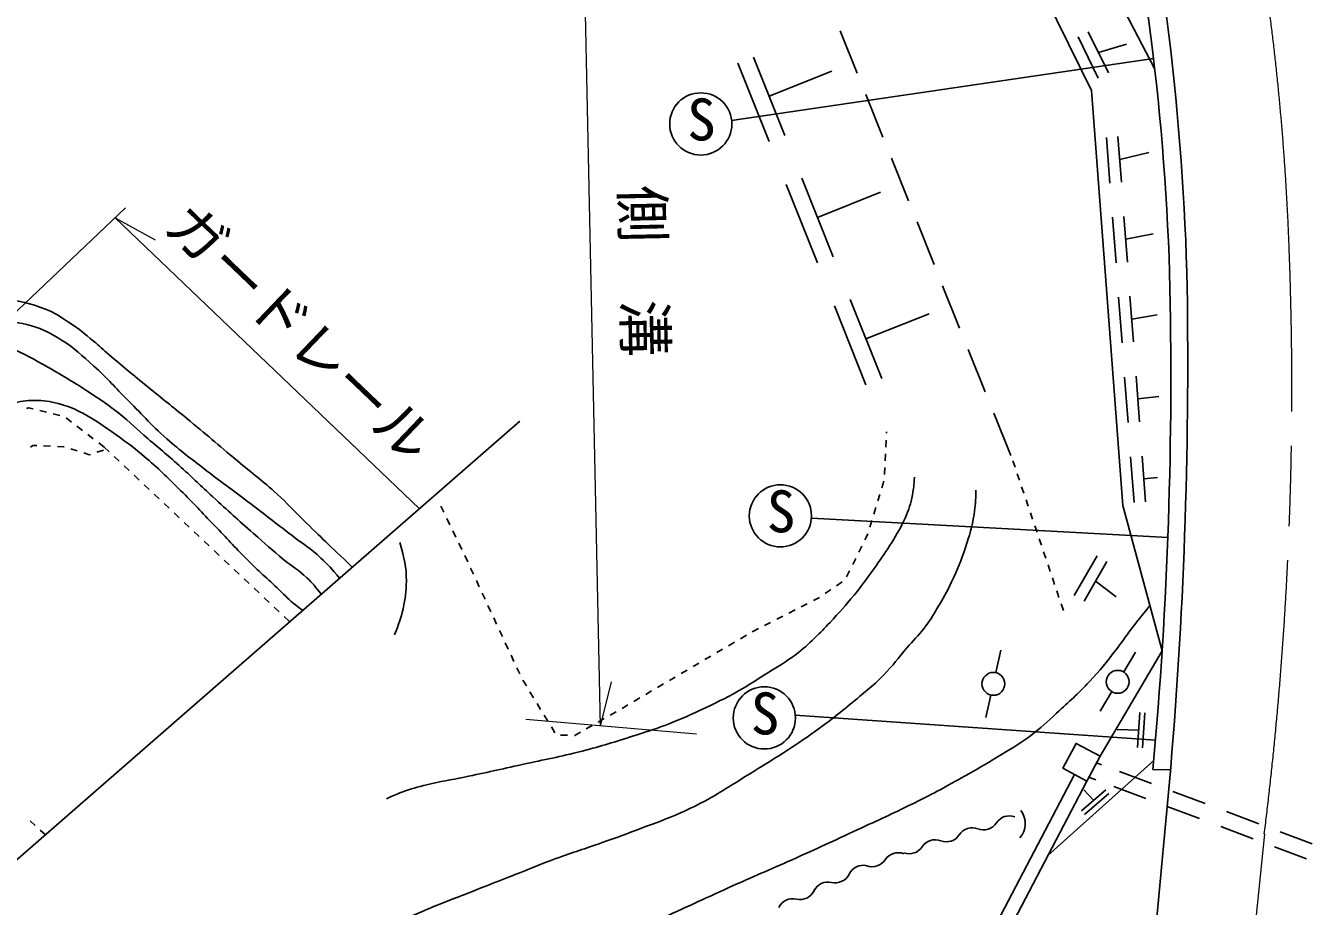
# Model space of a CAD drawing. Units: millimetres, scale not verified. Extents: x 40000 to 680000, y 20000 to 380000.
# Drawn here: x 475709 to 531914, y 275886 to 314362 of the extents above; entities that cross this region are included whole.
import ezdxf
from ezdxf.enums import TextEntityAlignment as Align

# ---------------------------------------------------------------- set-up
doc = ezdxf.new("R2010")
doc.units = ezdxf.units.MM
doc.header["$LTSCALE"] = 1000
doc.linetypes.add('CHAIN', pattern=[18.5, 12, -1.5, 3.5, -1.5])
for name, color, linetype, lineweight in [('M-BGD', 7, 'Continuous', 25), ('M-BMK', 2, 'CHAIN', 13), ('M-BMK-SRVR', 3, 'Continuous', 25), ('M-STR-HTXT', 7, 'Continuous', 13), ('M-STR-STRC', 7, 'Continuous', 25)]:
    doc.layers.add(name, color=color, linetype=linetype, lineweight=lineweight)
doc.styles.add('ＭＳ ゴシック', font='')
doc.styles.get('ＭＳ ゴシック').set_extended_font_data('MS Gothic')

msp = doc.modelspace()

# ---------------------------------------------------------------- linework, layer by layer
at = {"layer": 'M-BGD'}
for p, q in [((518449, 319334), (522272, 311528)), ((521370, 319505), (525028, 312499)), ((511293, 314138), (512038, 312282)), ((522560, 312076), (521680, 313873)), ((523009, 312296), (522129, 314092)), ((522569, 313194), (523792, 313551)), ((508184, 309296), (506820, 312719)), ((508868, 309569), (507505, 312992)), ((508187, 311281), (510925, 312371)), ((522272, 311528), (523636, 293400)), ((512411, 311354), (513156, 309498)), ((523077, 307488), (522927, 309482)), ((523576, 307525), (523426, 309519)), ((513528, 308570), (514273, 306714)), ((523501, 308522), (524777, 308825)), ((510983, 304268), (509614, 307705)), ((510295, 303994), (508926, 307431)), ((510298, 305986), (513048, 307082)), ((514646, 305786), (515391, 303930)), ((523340, 303997), (523190, 305992)), ((523838, 304035), (523688, 306029)), ((523763, 305032), (524960, 305270)), ((515763, 303002), (516508, 301146)), ((513103, 298952), (511729, 302404)), ((523602, 300507), (523452, 302502)), ((524101, 300545), (523951, 302539)), ((512413, 298677), (511038, 302129)), ((512416, 300678), (515177, 301778)), ((524026, 301542), (525144, 301722)), ((516881, 300218), (517626, 298362)), ((523865, 297017), (523715, 299012)), ((524364, 297055), (524214, 299049)), ((524289, 298052), (525215, 298166)), ((475834, 297664), (475740, 297631)), ((476029, 297616), (475834, 297664)), ((476612, 297476), (476321, 297546)), ((477196, 297335), (476904, 297405)), ((517999, 297434), (518744, 295578)), ((477708, 297046), (477470, 297229)), ((478184, 296681), (477946, 296863)), ((478660, 296315), (478422, 296498)), ((513282, 295953), (513297, 296253)), ((513311, 296553), (513315, 296618)), ((475913, 295951), (476022, 296021)), ((476022, 296021), (476192, 296014)), ((476492, 296002), (476792, 295990)), ((477091, 295978), (477368, 295967)), ((477368, 295967), (477390, 295961)), ((477677, 295872), (477963, 295783)), ((478250, 295694), (478499, 295617)), ((478822, 295721), (479108, 295813)), ((479136, 295950), (478898, 296132)), ((479136, 295950), (479354, 295744)), ((513252, 295354), (513267, 295654)), ((478499, 295617), (478536, 295629)), ((479573, 295538), (479791, 295333)), ((480009, 295127), (480228, 294921)), ((518834, 295353), (518930, 295068)), ((524128, 293527), (523978, 295521)), ((524626, 293565), (524476, 295559)), ((480446, 294716), (480665, 294510)), ((513222, 294755), (513237, 295055)), ((519026, 294784), (519122, 294500)), ((524551, 294562), (525150, 294614)), ((480883, 294304), (481102, 294099)), ((513115, 294169), (513204, 294456)), ((519218, 294216), (519314, 293931)), ((481320, 293893), (481538, 293688)), ((481757, 293482), (481975, 293276)), ((512938, 293596), (513027, 293883)), ((519409, 293647), (519505, 293363)), ((523636, 293400), (525354, 287052)), ((482194, 293071), (482412, 292865)), ((493849, 293369), (493980, 293099)), ((494110, 292829), (494240, 292559)), ((512760, 293023), (512849, 293310)), ((519601, 293079), (519697, 292794)), ((482631, 292659), (482849, 292454)), ((494371, 292288), (494501, 292018)), ((512582, 292450), (512671, 292737)), ((519793, 292510), (519889, 292226)), ((483067, 292248), (483286, 292042)), ((483504, 291837), (483723, 291631)), ((494631, 291748), (494762, 291478)), ((512367, 291892), (512480, 292122)), ((512480, 292122), (512493, 292164)), ((519985, 291942), (520081, 291657)), ((483941, 291425), (484160, 291220)), ((494890, 291206), (495016, 290934)), ((512101, 291354), (512234, 291623)), ((520177, 291373), (520273, 291089)), ((521518, 289465), (522512, 291200)), ((484378, 291014), (484596, 290808)), ((484815, 290603), (485033, 290397)), ((495142, 290662), (495268, 290390)), ((511836, 290816), (511969, 291085)), ((520369, 290805), (520465, 290520)), ((521952, 289216), (522945, 290952)), ((485252, 290192), (485470, 289986)), ((495395, 290118), (495521, 289846)), ((511128, 289892), (511375, 290063)), ((511571, 290278), (511703, 290547)), ((520561, 290236), (520656, 289952)), ((522449, 290084), (523351, 289411)), ((485689, 289780), (485907, 289575)), ((495647, 289574), (495774, 289302)), ((510634, 289551), (510881, 289722)), ((520752, 289668), (520848, 289383)), ((486125, 289369), (486344, 289163)), ((486562, 288958), (486781, 288752)), ((495900, 289030), (496026, 288757)), ((509586, 288971), (509854, 289108)), ((510121, 289244), (510380, 289376)), ((510380, 289376), (510388, 289381)), ((520944, 289099), (521040, 288815)), ((486999, 288546), (487218, 288341)), ((496153, 288485), (496279, 288213)), ((508517, 288427), (508784, 288563)), ((509052, 288699), (509319, 288835)), ((496405, 287941), (496532, 287669)), ((507448, 287881), (507472, 287895)), ((507472, 287895), (507715, 288018)), ((507982, 288155), (508250, 288291)), ((496658, 287397), (496784, 287125)), ((506414, 287272), (506673, 287424)), ((506931, 287576), (507190, 287729)), ((496910, 286853), (497037, 286581)), ((505380, 286663), (505639, 286815)), ((505897, 286968), (506156, 287120)), ((518313, 287074), (518095, 286098)), ((522643, 282443), (525354, 287052)), ((524189, 286986), (523676, 286127)), ((497163, 286308), (497289, 286036)), ((504346, 286054), (504605, 286207)), ((504863, 286359), (505122, 286511)), ((497425, 285769), (497581, 285513)), ((503312, 285445), (503571, 285598)), ((503829, 285750), (504088, 285902)), ((497737, 285257), (497893, 285000)), ((502278, 284837), (502537, 284989)), ((502795, 285141), (503054, 285293)), ((517877, 285116), (517659, 284140)), ((523160, 285264), (522647, 284406)), ((498049, 284744), (498205, 284488)), ((501761, 284532), (502019, 284684)), ((498361, 284232), (498517, 283975)), ((500720, 283935), (500981, 284084)), ((501241, 284233), (501501, 284382)), ((524374, 284354), (524273, 282817)), ((524605, 284339), (524503, 282802)), ((498673, 283719), (498829, 283463)), ((499078, 283366), (499378, 283356)), ((499677, 283346), (499692, 283345)), ((499692, 283345), (499940, 283487)), ((500200, 283636), (500460, 283786)), ((524324, 283586), (523395, 283616)), ((520360, 278104), (524988, 282250)), ((522704, 282069), (522486, 282151)), ((521526, 281646), (503519, 247346)), ((525729, 281943), (522747, 249704)), ((524892, 281249), (523487, 281776)), ((524953, 281861), (525720, 281843)), ((522061, 281359), (504539, 247830)), ((522458, 281414), (522152, 281529)), ((524646, 280593), (523241, 281120)), ((522894, 280968), (521826, 280062)), ((522360, 280515), (521939, 280980)), ((523029, 280808), (521962, 279902)), ((527232, 280371), (525828, 280898)), ((526987, 279716), (525582, 280242)), ((529573, 279493), (528169, 280020)), ((476121, 279420), (475899, 279622)), ((529327, 278838), (527923, 279365)), ((476565, 279016), (476343, 279218)), ((531914, 278616), (530510, 279142)), ((531668, 277960), (530264, 278487))]:
    msp.add_line(p, q, dxfattribs=at)
msp.add_lwpolyline([(522061, 281359), (522643, 282443), (521596, 283005), (521014, 281921)], close=True, dxfattribs=at)
for centre in [(517985, 285604), (523416, 285694)]:
    msp.add_circle(centre, 500, dxfattribs=at)
for centre, radius, start, end in [((410002, 300015), 116489, 1.7667, 12.67483), ((416923, 300102), 108814, 1.82547, 13.44253), ((335728, 299075), 190007, 354.80203, 1.3552), ((315968, 299624), 210505, 355.18185, 1.08394), ((518402, 279499), 973, 319.6537, 36.2828), ((517548, 279901), 677, 248.9761, 326.7363), ((518680, 279158), 677, 68.9762, 146.7363), ((515442, 278115), 677, 68.9762, 146.7363), ((515929, 279379), 677, 248.9761, 326.7363), ((517061, 278636), 677, 68.9762, 146.7363), ((513824, 277549), 677, 68.9762, 146.7363), ((514310, 278858), 677, 248.9761, 326.7363), ((512292, 277001), 677, 76.592, 154.3522), ((512692, 278291), 677, 248.9761, 326.7363), ((511071, 277587), 677, 256.592, 334.3522), ((509536, 276855), 677, 256.592, 334.3522), ((510756, 276269), 677, 76.592, 154.3522), ((509221, 275538), 677, 76.592, 154.3522)]:
    msp.add_arc(centre, radius, start, end, dxfattribs=at)
for points, knots in [([(489421, 290221), (489063, 290648), (488944, 290777), (488604, 291100), (488153, 291529), (487840, 291700), (487347, 292081), (486588, 292669), (486162, 292997), (485397, 293577), (484666, 294132), (484244, 294426), (483518, 294989), (482870, 295492), (482495, 295762), (481879, 296305), (481128, 296968), (480770, 297405), (480060, 298112), (479522, 298649), (479246, 298976), (478684, 299488), (478161, 299965), (477872, 300248), (477272, 300625), (476791, 300927), (476503, 301093), (475956, 301247), (475383, 301408), (475043, 301462), (474448, 301462), (473934, 301463), (473642, 301411), (473144, 301283), (472648, 301156), (472377, 301043), (471924, 300804), (471456, 300558), (471227, 300361), (470799, 300050), (470400, 299761), (470171, 299603), (469806, 299273), (469453, 298953), (469282, 298745), (468968, 298387), (468666, 298043), (468529, 297822), (468226, 297478), (467886, 297091), (467720, 296841), (467317, 296521), (466915, 296201), (466644, 296082), (466180, 295862), (465733, 295650), (465470, 295535), (464983, 295444), (464193, 295296), (463726, 295334), (462925, 295408), (462212, 295473), (461823, 295615), (461142, 295838), (460446, 296067), (460045, 296198), (459419, 296580), (458815, 296950), (458515, 297223), (457995, 297705), (457610, 298063), (457401, 298280), (457098, 298710), (456684, 299298), (456560, 299695), (456236, 300338), (455866, 301073), (455695, 301503), (455327, 302240), (455047, 302801), (454925, 303137), (454585, 303664), (454261, 304167), (454028, 304415), (453628, 304861), (453198, 305341), (452912, 305567), (452443, 306009), (451715, 306698), (451294, 307070), (450553, 307744), (449772, 308455), (449316, 308833), (448543, 309551), (447549, 310473), (446978, 310977), (446042, 311956), (445247, 312788), (444828, 313279), (444115, 314182), (443403, 315084), (442977, 315573), (442356, 316539), (442089, 316956), (442013, 317232), (441794, 317676), (441167, 318942), (440805, 319646), (440190, 320919), (439872, 321577), (439694, 321947), (439403, 322618), (439084, 323350), (438963, 323785), (438637, 324514), (438145, 325613), (437812, 326202), (437273, 327278), (436756, 328310), (436470, 328890), (435933, 329911), (435669, 330412), (435585, 330573), (435251, 331191)], [0, 0, 0, 0, 1, 1, 1, 2, 2, 2, 3, 3, 3, 4, 4, 4, 5, 5, 5, 6, 6, 6, 7, 7, 7, 8, 8, 8, 9, 9, 9, 10, 10, 10, 11, 11, 11, 12, 12, 12, 13, 13, 13, 14, 14, 14, 15, 15, 15, 16, 16, 16, 17, 17, 17, 18, 18, 18, 19, 19, 19, 20, 20, 20, 21, 21, 21, 22, 22, 22, 23, 23, 23, 24, 24, 24, 25, 25, 25, 26, 26, 26, 27, 27, 27, 28, 28, 28, 29, 29, 29, 30, 30, 30, 31, 31, 31, 32, 32, 32, 33, 33, 33, 34, 34, 34, 35, 35, 35, 36, 36, 36, 37, 37, 37, 38, 38, 38, 39, 39, 39, 40, 40, 40, 41, 41, 41, 41]), ([(435927, 331096), (436175, 330740), (436241, 330634), (436429, 330330), (436786, 329754), (436931, 329400), (437243, 328798), (437570, 328167), (437754, 327814), (438069, 327177), (438421, 326460), (438621, 326060), (438954, 325334), (439494, 324156), (439754, 323477), (440272, 322289), (440619, 321493), (440790, 321037), (441166, 320255), (441388, 319791), (441540, 319545), (441776, 319088), (442099, 318464), (442214, 318078), (442590, 317485), (442835, 317096), (442997, 316895), (443272, 316527), (443782, 315844), (444081, 315471), (444612, 314804), (445253, 313999), (445583, 313521), (446287, 312770), (447060, 311945), (447577, 311566), (448405, 310796), (449155, 310098), (449570, 309702), (450325, 309011), (451080, 308319), (451528, 307959), (452272, 307256), (453040, 306530), (453492, 306140), (454178, 305337), (454561, 304890), (454725, 304598), (455040, 304101), (455527, 303330), (455757, 302871), (456177, 302061), (456664, 301119), (456768, 300502), (457337, 299608), (457574, 299237), (457724, 299036), (458031, 298722), (458425, 298319), (458663, 298106), (459120, 297777), (459677, 297376), (460026, 297192), (460664, 296939), (461525, 296597), (462027, 296396), (462949, 296305), (463569, 296244), (463925, 296296), (464541, 296389), (465118, 296476), (465454, 296546), (465977, 296808), (466440, 297040), (466689, 297206), (467077, 297550), (467896, 298276), (468230, 298810), (469004, 299584), (469411, 299991), (469649, 300210), (470093, 300577), (470679, 301061), (471034, 301305), (471696, 301678), (472135, 301925), (472408, 302023), (472893, 302156), (473592, 302349), (474010, 302427), (474736, 302396), (475468, 302364), (475879, 302233), (476566, 301977), (476992, 301818), (477199, 301656), (477583, 301415), (478038, 301129), (478255, 300914), (478672, 300577), (478943, 300359), (479077, 300216), (479342, 299991), (480000, 299432), (480373, 299124), (481041, 298579), (481698, 298043), (482074, 297753), (482729, 297215), (483605, 296494), (484084, 296076), (484954, 295348), (485631, 294781), (486034, 294491), (486689, 293900), (487153, 293482), (487380, 293213), (487826, 292775), (488658, 291958), (488928, 291705), (489976, 290704)], [0, 0, 0, 0, 1, 1, 1, 2, 2, 2, 3, 3, 3, 4, 4, 4, 5, 5, 5, 6, 6, 6, 7, 7, 7, 8, 8, 8, 9, 9, 9, 10, 10, 10, 11, 11, 11, 12, 12, 12, 13, 13, 13, 14, 14, 14, 15, 15, 15, 16, 16, 16, 17, 17, 17, 18, 18, 18, 19, 19, 19, 20, 20, 20, 21, 21, 21, 22, 22, 22, 23, 23, 23, 24, 24, 24, 25, 25, 25, 26, 26, 26, 27, 27, 27, 28, 28, 28, 29, 29, 29, 30, 30, 30, 31, 31, 31, 32, 32, 32, 33, 33, 33, 34, 34, 34, 35, 35, 35, 36, 36, 36, 37, 37, 37, 38, 38, 38, 39, 39, 39, 40, 40, 40, 40]), ([(488618, 289521), (488350, 289866), (488256, 289974), (487993, 290235), (487638, 290586), (487372, 290705), (486988, 291024), (486460, 291463), (486174, 291719), (485660, 292173), (484960, 292790), (484571, 293140), (483883, 293770), (483337, 294269), (483051, 294570), (482501, 295063), (481941, 295563), (481613, 295827), (481047, 296319), (480548, 296753), (480293, 297025), (479772, 297432), (479293, 297807), (479008, 297996), (478498, 298329), (477811, 298779), (477421, 299025), (476703, 299424), (476046, 299790), (475691, 300039), (474980, 300286), (474555, 300433), (474299, 300515), (473850, 300504), (473428, 300494), (473201, 300369), (472808, 300214), (472319, 300020), (472046, 299893), (471606, 299604), (471213, 299346), (470998, 299188), (470655, 298868), (470154, 298401), (469875, 298131), (469452, 297593), (469200, 297272), (469136, 297032), (468860, 296732), (468530, 296373), (468287, 296229), (467884, 295954), (467317, 295566), (466986, 295360), (466365, 295063), (465801, 294793), (465469, 294653), (464857, 294524), (464243, 294395), (463881, 294419), (463254, 294417), (462602, 294414), (462230, 294415), (461591, 294536), (461117, 294626), (460853, 294713), (460418, 294919), (459932, 295149), (459694, 295346), (459257, 295661), (458669, 296085), (458323, 296310), (457809, 296822), (457276, 297352), (457017, 297689), (456553, 298281), (455963, 299035), (455627, 299460), (455153, 300292), (454825, 300868), (454693, 301220), (454447, 301835), (454258, 302309), (454224, 302602), (454016, 303068), (453764, 303631), (453619, 303953), (453262, 304456), (452868, 305011), (452583, 305279), (452078, 305736), (451603, 306166), (451288, 306349), (450773, 306729), (450289, 307087), (450131, 307200), (449523, 307630)], [0, 0, 0, 0, 1, 1, 1, 2, 2, 2, 3, 3, 3, 4, 4, 4, 5, 5, 5, 6, 6, 6, 7, 7, 7, 8, 8, 8, 9, 9, 9, 10, 10, 10, 11, 11, 11, 12, 12, 12, 13, 13, 13, 14, 14, 14, 15, 15, 15, 16, 16, 16, 17, 17, 17, 18, 18, 18, 19, 19, 19, 20, 20, 20, 21, 21, 21, 22, 22, 22, 23, 23, 23, 24, 24, 24, 25, 25, 25, 26, 26, 26, 27, 27, 27, 28, 28, 28, 29, 29, 29, 30, 30, 30, 31, 31, 31, 32, 32, 32, 32]), ([(487818, 288824), (487662, 288922), (487618, 288957), (487495, 289050), (487195, 289275), (487066, 289447), (486793, 289704), (486234, 290229), (485907, 290509), (485365, 291052), (484804, 291614), (484508, 291948), (483957, 292520), (483379, 293120), (483067, 293468), (482473, 294051), (481860, 294654), (481526, 295003), (480870, 295559), (480343, 296006), (480022, 296226), (479458, 296624), (478982, 296960), (478717, 297156), (478202, 297426), (477852, 297608), (477649, 297706), (477268, 297809), (476865, 297918), (476632, 297985), (476215, 297988), (475825, 297991), (475602, 297968), (475222, 297881), (474552, 297726), (474194, 297569), (473559, 297306), (472983, 297068), (472661, 296929), (472111, 296636), (471474, 296297), (471133, 296077), (470531, 295679), (469859, 295233), (469503, 294953), (468856, 294470), (468325, 294074), (468057, 293812), (467516, 293429), (467168, 293183), (466967, 293051), (466595, 292843), (466082, 292556), (465764, 292453), (465219, 292233), (464861, 292088), (464664, 291981), (464285, 291910), (463762, 291811), (463447, 291822), (462921, 291910), (462399, 291997), (462122, 292132), (461641, 292352), (461284, 292516), (461110, 292661), (460791, 292891), (460184, 293330), (459893, 293640), (459332, 294135), (458833, 294575), (458586, 294859), (458075, 295284), (457760, 295547), (457546, 295648), (457238, 295918), (456887, 296225), (456734, 296443), (456400, 296768), (455863, 297288), (455552, 297568), (455000, 298072), (454604, 298434), (454401, 298660), (453974, 298986), (453840, 299088), (453759, 299141), (453605, 299209), (453484, 299262), (453434, 299279), (453285, 299318)], [0, 0, 0, 0, 1, 1, 1, 2, 2, 2, 3, 3, 3, 4, 4, 4, 5, 5, 5, 6, 6, 6, 7, 7, 7, 8, 8, 8, 9, 9, 9, 10, 10, 10, 11, 11, 11, 12, 12, 12, 13, 13, 13, 14, 14, 14, 15, 15, 15, 16, 16, 16, 17, 17, 17, 18, 18, 18, 19, 19, 19, 20, 20, 20, 21, 21, 21, 22, 22, 22, 23, 23, 23, 24, 24, 24, 25, 25, 25, 26, 26, 26, 27, 27, 27, 28, 28, 28, 29, 29, 29, 30, 30, 30, 30]), ([(514533, 294632), (514517, 294278), (514504, 294162), (514449, 293866), (514373, 293456), (514294, 293230), (514126, 292849), (513935, 292414), (513789, 292188), (513540, 291784), (513289, 291377), (513135, 291157), (512858, 290767), (512497, 290257), (512295, 289970), (511901, 289486), (511507, 289004), (511271, 288746), (510848, 288290), (510594, 288016), (510449, 287864), (510178, 287608), (509863, 287309), (509688, 287138), (509340, 286878), (508902, 286550), (508630, 286405), (508167, 286112), (507657, 285789), (507378, 285594), (506851, 285298), (506211, 284939), (505841, 284759), (505176, 284449), (504582, 284172), (504244, 284026), (503632, 283791), (503112, 283590), (502812, 283504), (502280, 283336), (501402, 283058), (500911, 282894), (500019, 282666), (499002, 282406), (498422, 282305), (497398, 282079), (496413, 281862), (495861, 281737), (494873, 281529), (494234, 281395), (493870, 281346), (493234, 281194), (492803, 281091), (492560, 281029), (492145, 280871), (491879, 280769), (491785, 280730), (491475, 280584)], [0, 0, 0, 0, 1, 1, 1, 2, 2, 2, 3, 3, 3, 4, 4, 4, 5, 5, 5, 6, 6, 6, 7, 7, 7, 8, 8, 8, 9, 9, 9, 10, 10, 10, 11, 11, 11, 12, 12, 12, 13, 13, 13, 14, 14, 14, 15, 15, 15, 16, 16, 16, 17, 17, 17, 18, 18, 18, 19, 19, 19, 19]), ([(517217, 294065), (517208, 293574), (517195, 293416), (517137, 293004), (517055, 292427), (516946, 292113), (516762, 291560), (516562, 290961), (516426, 290632), (516156, 290061), (515937, 289600), (515796, 289349), (515533, 288912), (515322, 288560), (515205, 288360), (514955, 288034), (514682, 287679), (514491, 287512), (514197, 287173), (513803, 286718), (513626, 286425), (513200, 286000), (512660, 285463), (512321, 285199), (511732, 284716), (511088, 284188), (510719, 283900), (510041, 283416), (509494, 283025), (509170, 282831), (508605, 282466), (508039, 282101), (507718, 281903), (507145, 281549), (506507, 281154), (506158, 280917), (505502, 280552), (505053, 280302), (504791, 280180), (504321, 279970), (503677, 279681), (503299, 279557), (502638, 279307), (501961, 279051), (501581, 278913), (500899, 278669), (500110, 278387), (499658, 278259), (498873, 277967), (498252, 277737), (497910, 277595), (497294, 277353), (496355, 276984), (495830, 276776), (494892, 276404), (494150, 276109), (493728, 275961), (492994, 275646), (492452, 275413), (492158, 275261), (491630, 275000), (491270, 274822), (491154, 274764), (490712, 274537)], [0, 0, 0, 0, 1, 1, 1, 2, 2, 2, 3, 3, 3, 4, 4, 4, 5, 5, 5, 6, 6, 6, 7, 7, 7, 8, 8, 8, 9, 9, 9, 10, 10, 10, 11, 11, 11, 12, 12, 12, 13, 13, 13, 14, 14, 14, 15, 15, 15, 16, 16, 16, 17, 17, 17, 18, 18, 18, 19, 19, 19, 20, 20, 20, 21, 21, 21, 21]), ([(492049, 291778), (492246, 291038), (492345, 290759), (492337, 290091), (492330, 289618), (492295, 289350), (492193, 288888), (492091, 288427), (492022, 288255), (491816, 287740)], [0, 0, 0, 0, 1, 1, 1, 2, 2, 2, 3, 3, 3, 3]), ([(524819, 289030), (524419, 288531), (524313, 288401), (524001, 287989), (523735, 287637), (523603, 287426), (523331, 287079), (522899, 286529), (522660, 286217), (522182, 285707), (521650, 285139), (521321, 284850), (520746, 284325), (520310, 283926), (520069, 283696), (519598, 283338), (519053, 282924), (518708, 282747), (518126, 282387), (517595, 282057), (517290, 281884), (516744, 281579), (515898, 281106), (515422, 280843), (514554, 280412), (513658, 279967), (513146, 279740), (512239, 279317), (511127, 278799), (510503, 278512), (509385, 278007), (508309, 277522), (507697, 277270), (506621, 276787), (505419, 276247), (504753, 275927), (503552, 275387), (502447, 274890), (501821, 274625), (500716, 274130), (499711, 273680), (499150, 273424), (498149, 272964), (497516, 272673), (497140, 272552), (496534, 272210), (496126, 271980), (495917, 271816), (495553, 271524), (495177, 271223), (494948, 271068), (494627, 270710), (494370, 270423), (494243, 270229), (494117, 269864), (494075, 269745), (494051, 269670), (494069, 269545), (494099, 269340), (494150, 269226), (494260, 269051), (494416, 268801), (494601, 268742), (494835, 268564), (495167, 268311), (495379, 268206), (495744, 268002), (496559, 267546), (497060, 267373), (497886, 266937), (498578, 266571), (498955, 266346), (499633, 265956), (500000, 265745), (500218, 265646), (500566, 265405), (500992, 265111), (501222, 264926), (501583, 264556), (502010, 264119), (502233, 263853), (502576, 263347), (502938, 262814), (503098, 262486), (503390, 261911), (503689, 261322), (503835, 260980), (504084, 260368), (504311, 259810), (504427, 259493), (504611, 258920), (504795, 258343), (504885, 258015), (505017, 257424), (505138, 256883), (505205, 256576), (505257, 256024), (505317, 255387), (505334, 255022), (505269, 254385), (505210, 253810), (505115, 253496), (504970, 252937), (504861, 252521), (504772, 252295), (504646, 251884), (504538, 251529), (504457, 251336), (504371, 250975), (504236, 250405), (504189, 250079), (504084, 249503), (504024, 249172), (503937, 248990), (503941, 248653), (503942, 248482), (503944, 248412), (503976, 248216)], [0, 0, 0, 0, 1, 1, 1, 2, 2, 2, 3, 3, 3, 4, 4, 4, 5, 5, 5, 6, 6, 6, 7, 7, 7, 8, 8, 8, 9, 9, 9, 10, 10, 10, 11, 11, 11, 12, 12, 12, 13, 13, 13, 14, 14, 14, 15, 15, 15, 16, 16, 16, 17, 17, 17, 18, 18, 18, 19, 19, 19, 20, 20, 20, 21, 21, 21, 22, 22, 22, 23, 23, 23, 24, 24, 24, 25, 25, 25, 26, 26, 26, 27, 27, 27, 28, 28, 28, 29, 29, 29, 30, 30, 30, 31, 31, 31, 32, 32, 32, 33, 33, 33, 34, 34, 34, 35, 35, 35, 36, 36, 36, 37, 37, 37, 38, 38, 38, 39, 39, 39, 39])]:
    msp.add_open_spline(points, degree=3, knots=knots, dxfattribs=at)
at = {"layer": 'M-BMK'}
msp.add_line((529820, 279049), (526144, 243145), dxfattribs=at)
for centre, radius, start, end in [((420018, 300663), 110958, 1.87305, 13.42206), ((373496, 298490), 157528, 352.91079, 2.10981)]:
    msp.add_arc(centre, radius, start, end, dxfattribs=at)
at = {"layer": 'M-BMK-SRVR'}
msp.add_line((430843, 239168), (497293, 297082), dxfattribs=at)
at = {"layer": 'M-STR-HTXT'}
for p, q in [((500822, 283756), (500039, 320921)), ((480072, 306404), (470739, 297555)), ((492899, 293267), (479614, 305970)), ((479614, 305970), (481369, 305009)), ((500822, 283756), (501298, 285698)), ((505019, 283404), (497561, 284050))]:
    msp.add_line(p, q, dxfattribs=at)
at = {"layer": 'M-STR-STRC'}
for p, q in [((524979, 312926), (506548, 310224)), ((525603, 291997), (510033, 292848)), ((525066, 283148), (509329, 284243))]:
    msp.add_line(p, q, dxfattribs=at)
for centre in [(505199, 310070), (508678, 292946), (507977, 284116)]:
    msp.add_circle(centre, 1358, dxfattribs=at)

# ---------------------------------------------------------------- texts
at = {"layer": 'M-STR-HTXT', "style": 'ＭＳ ゴシック'}
for s, rotation, p in [('側\u3000溝', 271.198, (501160, 307362)), ('ガードレール', 316.276, (481286, 305100))]:
    msp.add_text(s, height=1833, rotation=rotation, dxfattribs=at).set_placement(p, align=Align.BOTTOM_LEFT)
at = {"layer": 'M-STR-STRC', "style": 'ＭＳ ゴシック'}
for p in [(504606, 308800), (508085, 291676), (507384, 282845)]:
    msp.add_text('S', height=1833, dxfattribs=at).set_placement(p, align=Align.BOTTOM_LEFT)

doc.saveas('drawing.dxf')
